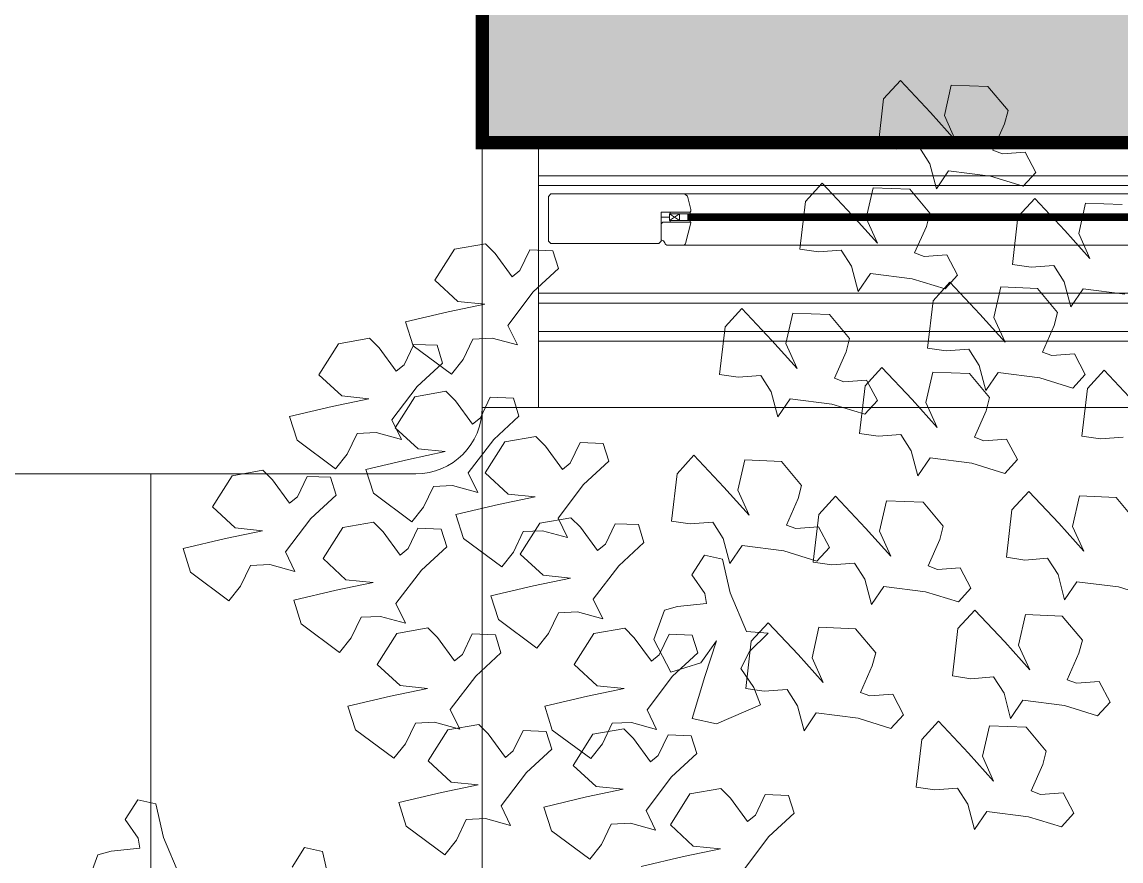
# Model space of a CAD drawing. Header units: metres. Extents: x 8 to 2416, y -346 to 476.
# Drawn here: x 221.734 to 222.397, y -115.885 to -115.378 of the extents above; entities that cross this region are included whole.
import ezdxf

# ---------------------------------------------------------------- set-up
doc = ezdxf.new("R2010")
doc.units = ezdxf.units.M
doc.linetypes.add('0', pattern=[0])
doc.layers.get('0').update_dxf_attribs({"color": 250, "linetype": '0', "lineweight": 20})
for name, color, linetype, lineweight in [('A-DOOR', 35, 'Continuous', 5), ('A-WALL', 250, 'Continuous', 20), ('ARBOLES', 86, 'Continuous', 0), ('baños', 140, 'Continuous', 0), ('cristales', 131, 'Continuous', 0), ('muros bajitos', 252, 'Continuous', 5), ('PLAFON', 253, 'Continuous', 5)]:
    doc.layers.add(name, color=color, linetype=linetype, lineweight=lineweight)
doc.styles.get("Standard").update_dxf_attribs({"font": 'arial.ttf', "height": 0.1875})

# ---------------------------------------------------------------- blocks, each defined once
blk = doc.blocks.new('TREES')
at = {"layer": 'ARBOLES', "color": 252, "true_color": 0x8da178}
for p, q in [((-0.02161, 0.17486), (-0.02471, 0.17078)), ((-0.01485, 0.16891), (-0.02161, 0.17486)), ((-0.01112, 0.1749), (-0.01194, 0.16854)), ((-0.00358, 0.17531), (-0.01112, 0.1749)), ((0.00101, 0.17078), (-0.00358, 0.17531)), ((-0.02471, 0.17078), (-0.02491, 0.16095)), ((0.00054, 0.16802), (0.00101, 0.17078)), ((-0.00918, 0.16367), (-0.01485, 0.16891)), ((-0.01194, 0.16854), (-0.00918, 0.16367)), ((-0.00134, 0.16237), (0.00054, 0.16802)), ((-0.02491, 0.16095), (-0.02107, 0.16073)), ((-0.02107, 0.16073), (-0.01644, 0.16153)), ((-0.01644, 0.16153), (-0.014, 0.1584)), ((0.00066, 0.16182), (-0.00134, 0.16237)), ((0.00528, 0.16262), (0.00066, 0.16182)), ((0.00788, 0.15862), (0.00528, 0.16262)), ((-0.014, 0.1584), (-0.01216, 0.15338)), ((0.00556, 0.15556), (0.00788, 0.15862)), ((-0.01216, 0.15338), (-0.01, 0.1573)), ((-0.01, 0.1573), (-0.00136, 0.15702)), ((-0.00136, 0.15702), (0.00556, 0.15556)), ((0.0262, 0.15372), (0.01866, 0.15331)), ((-0.03565, 0.15233), (-0.03874, 0.14824)), ((-0.02889, 0.14637), (-0.03565, 0.15233)), ((-0.02516, 0.15237), (-0.02598, 0.146)), ((-0.01762, 0.15277), (-0.02516, 0.15237)), ((-0.01303, 0.14824), (-0.01762, 0.15277)), ((0.00817, 0.15327), (0.00508, 0.14919)), ((0.01493, 0.14732), (0.00817, 0.15327)), ((0.01866, 0.15331), (0.01784, 0.14695)), ((0.00508, 0.14919), (0.00487, 0.13936)), ((-0.03874, 0.14824), (-0.03895, 0.13841)), ((-0.01349, 0.14549), (-0.01303, 0.14824)), ((0.02061, 0.14208), (0.01493, 0.14732)), ((0.01784, 0.14695), (0.02061, 0.14208)), ((-0.02321, 0.14113), (-0.02889, 0.14637)), ((-0.02598, 0.146), (-0.02321, 0.14113)), ((-0.01538, 0.13983), (-0.01349, 0.14549)), ((-0.03895, 0.13841), (-0.0351, 0.1382)), ((-0.0351, 0.1382), (-0.03048, 0.139)), ((-0.03048, 0.139), (-0.02803, 0.13587)), ((-0.01338, 0.13928), (-0.01538, 0.13983)), ((-0.00875, 0.14008), (-0.01338, 0.13928)), ((-0.00616, 0.13608), (-0.00875, 0.14008)), ((0.00487, 0.13936), (0.00872, 0.13914)), ((0.00872, 0.13914), (0.01334, 0.13994)), ((0.01334, 0.13994), (0.01579, 0.13681)), ((-0.02803, 0.13587), (-0.0262, 0.13084)), ((-0.00847, 0.13303), (-0.00616, 0.13608)), ((0.01579, 0.13681), (0.01762, 0.13179)), ((0.01762, 0.13179), (0.01978, 0.13571)), ((0.01978, 0.13571), (0.02843, 0.13543)), ((-0.10343, 0.13343), (-0.10965, 0.13172)), ((-0.10127, 0.13165), (-0.10343, 0.13343)), ((-0.0262, 0.13084), (-0.02404, 0.13476)), ((-0.02404, 0.13476), (-0.01539, 0.13448)), ((-0.01539, 0.13448), (-0.00847, 0.13303)), ((-0.00759, 0.13449), (-0.01069, 0.1304)), ((-0.00083, 0.12853), (-0.00759, 0.13449)), ((0.0029, 0.13452), (0.00207, 0.12816)), ((0.01044, 0.13493), (0.0029, 0.13452)), ((0.01502, 0.1304), (0.01044, 0.13493)), ((-0.10965, 0.13172), (-0.11306, 0.12498)), ((-0.09732, 0.12719), (-0.10127, 0.13165)), ((-0.09422, 0.13305), (-0.09584, 0.12864)), ((-0.08946, 0.1333), (-0.09422, 0.13305)), ((-0.08797, 0.12976), (-0.08946, 0.1333)), ((-0.0927, 0.1245), (-0.08797, 0.12976)), ((-0.01069, 0.1304), (-0.01089, 0.12057)), ((0.01456, 0.12764), (0.01502, 0.1304)), ((-0.09584, 0.12864), (-0.09732, 0.12719)), ((0.00484, 0.12329), (-0.00083, 0.12853)), ((0.00207, 0.12816), (0.00484, 0.12329)), ((0.01267, 0.12199), (0.01456, 0.12764)), ((-0.11306, 0.12498), (-0.10796, 0.12109)), ((-0.09726, 0.11716), (-0.0927, 0.1245)), ((-0.04966, 0.12511), (-0.05276, 0.12102)), ((-0.0429, 0.11916), (-0.04966, 0.12511)), ((-0.03917, 0.12515), (-0.04, 0.11878)), ((-0.03163, 0.12556), (-0.03917, 0.12515)), ((-0.02704, 0.12103), (-0.03163, 0.12556)), ((0.0193, 0.12224), (0.01467, 0.12144)), ((0.02189, 0.11824), (0.0193, 0.12224)), ((-0.10236, 0.12105), (-0.10974, 0.11876)), ((-0.10796, 0.12109), (-0.10236, 0.12105)), ((-0.05276, 0.12102), (-0.05296, 0.11119)), ((-0.02751, 0.11827), (-0.02704, 0.12103)), ((-0.01089, 0.12057), (-0.00705, 0.12035)), ((-0.00705, 0.12035), (-0.00242, 0.12116)), ((-0.00242, 0.12116), (0.00002, 0.11803)), ((0.01467, 0.12144), (0.01267, 0.12199)), ((-0.10974, 0.11876), (-0.11827, 0.11588)), ((-0.03723, 0.11392), (-0.0429, 0.11916)), ((-0.04, 0.11878), (-0.03723, 0.11392)), ((-0.0294, 0.11262), (-0.02751, 0.11827)), ((0.00002, 0.11803), (0.00185, 0.113)), ((0.01958, 0.11519), (0.02189, 0.11824)), ((0.02569, 0.11947), (0.02259, 0.11538)), ((0.03245, 0.11351), (0.02569, 0.11947)), ((-0.11827, 0.11588), (-0.11628, 0.11116)), ((-0.09494, 0.11332), (-0.09726, 0.11716)), ((-0.01986, 0.11572), (-0.02296, 0.11163)), ((-0.0131, 0.10977), (-0.01986, 0.11572)), ((-0.00937, 0.11576), (-0.01019, 0.10939)), ((-0.00183, 0.11616), (-0.00937, 0.11576)), ((0.00276, 0.11163), (-0.00183, 0.11616)), ((0.00185, 0.113), (0.00402, 0.11692)), ((0.00402, 0.11692), (0.01266, 0.11664)), ((0.01266, 0.11664), (0.01958, 0.11519)), ((0.02259, 0.11538), (0.02239, 0.10555)), ((-0.10577, 0.10929), (-0.10414, 0.11369)), ((-0.10414, 0.11369), (-0.10021, 0.11425)), ((-0.10021, 0.11425), (-0.09494, 0.11332)), ((-0.12535, 0.11184), (-0.13157, 0.11013)), ((-0.12319, 0.11006), (-0.12535, 0.11184)), ((-0.11614, 0.11146), (-0.11776, 0.10705)), ((-0.11628, 0.11116), (-0.10787, 0.10607)), ((-0.11138, 0.11171), (-0.11614, 0.11146)), ((-0.10989, 0.10817), (-0.11138, 0.11171)), ((-0.05296, 0.11119), (-0.04912, 0.11098)), ((-0.04912, 0.11098), (-0.04449, 0.11178)), ((-0.04449, 0.11178), (-0.04205, 0.10865)), ((-0.0274, 0.11207), (-0.0294, 0.11262)), ((-0.02277, 0.11287), (-0.0274, 0.11207)), ((-0.02296, 0.11163), (-0.02316, 0.1018)), ((-0.02017, 0.10887), (-0.02277, 0.11287)), ((0.00229, 0.10888), (0.00276, 0.11163)), ((-0.13157, 0.11013), (-0.13498, 0.10339)), ((-0.11924, 0.1056), (-0.12319, 0.11006)), ((-0.10787, 0.10607), (-0.10577, 0.10929)), ((-0.04205, 0.10865), (-0.04022, 0.10362)), ((-0.02249, 0.10581), (-0.02017, 0.10887)), ((-0.00743, 0.10452), (-0.0131, 0.10977)), ((-0.01019, 0.10939), (-0.00743, 0.10452)), ((0.00041, 0.10322), (0.00229, 0.10888)), ((-0.11776, 0.10705), (-0.11924, 0.1056)), ((-0.11462, 0.10291), (-0.10989, 0.10817)), ((-0.04022, 0.10362), (-0.03805, 0.10755)), ((-0.03805, 0.10755), (-0.02941, 0.10727)), ((-0.02941, 0.10727), (-0.02249, 0.10581)), ((0.02239, 0.10555), (0.02623, 0.10534)), ((0.02623, 0.10534), (0.03086, 0.10614)), ((-0.13498, 0.10339), (-0.12988, 0.0995)), ((-0.11918, 0.09557), (-0.11462, 0.10291)), ((-0.10869, 0.10246), (-0.11491, 0.10075)), ((-0.10654, 0.10068), (-0.10869, 0.10246)), ((-0.09949, 0.10209), (-0.10111, 0.09768)), ((-0.09473, 0.10233), (-0.09949, 0.10209)), ((-0.09324, 0.0988), (-0.09473, 0.10233)), ((-0.02316, 0.1018), (-0.01932, 0.10159)), ((-0.01932, 0.10159), (-0.01469, 0.10239)), ((-0.01469, 0.10239), (-0.01225, 0.09926)), ((0.0024, 0.10267), (0.00041, 0.10322)), ((0.00703, 0.10347), (0.0024, 0.10267)), ((0.00963, 0.09947), (0.00703, 0.10347)), ((-0.12428, 0.09946), (-0.13166, 0.09717)), ((-0.12988, 0.0995), (-0.12428, 0.09946)), ((-0.11491, 0.10075), (-0.11833, 0.09402)), ((-0.10259, 0.09622), (-0.10654, 0.10068)), ((0.00731, 0.09642), (0.00963, 0.09947)), ((-0.10111, 0.09768), (-0.10259, 0.09622)), ((-0.09796, 0.09354), (-0.09324, 0.0988)), ((-0.01225, 0.09926), (-0.01041, 0.09423)), ((-0.01041, 0.09423), (-0.00825, 0.09816)), ((-0.00825, 0.09816), (0.00039, 0.09787)), ((0.00039, 0.09787), (0.00731, 0.09642)), ((-0.13166, 0.09717), (-0.14019, 0.09429)), ((-0.11686, 0.09173), (-0.11918, 0.09557)), ((-0.08941, 0.09494), (-0.09563, 0.09324)), ((-0.08726, 0.09316), (-0.08941, 0.09494)), ((-0.14019, 0.09429), (-0.1382, 0.08957)), ((-0.12606, 0.0921), (-0.12213, 0.09266)), ((-0.12213, 0.09266), (-0.11686, 0.09173)), ((-0.11833, 0.09402), (-0.11323, 0.09013)), ((-0.10253, 0.08619), (-0.09796, 0.09354)), ((-0.09563, 0.09324), (-0.09905, 0.0865)), ((-0.0833, 0.0887), (-0.08726, 0.09316)), ((-0.08021, 0.09457), (-0.08183, 0.09016)), ((-0.07545, 0.09481), (-0.08021, 0.09457)), ((-0.07396, 0.09128), (-0.07545, 0.09481)), ((-0.05666, 0.09413), (-0.05976, 0.09004)), ((-0.0499, 0.08818), (-0.05666, 0.09413)), ((-0.04617, 0.09417), (-0.04699, 0.0878)), ((-0.03863, 0.09457), (-0.04617, 0.09417)), ((-0.03404, 0.09004), (-0.03863, 0.09457)), ((0.01256, 0.09318), (0.00946, 0.08909)), ((0.01932, 0.08723), (0.01256, 0.09318)), ((0.02305, 0.09322), (0.02222, 0.08685)), ((0.03059, 0.09363), (0.02305, 0.09322)), ((0.03517, 0.08909), (0.03059, 0.09363)), ((-0.12768, 0.0877), (-0.12606, 0.0921)), ((-0.07868, 0.08602), (-0.07396, 0.09128)), ((-0.1382, 0.08957), (-0.12979, 0.08448)), ((-0.10763, 0.09009), (-0.11501, 0.08779)), ((-0.11323, 0.09013), (-0.10763, 0.09009)), ((-0.08183, 0.09016), (-0.0833, 0.0887)), ((-0.05976, 0.09004), (-0.05996, 0.08021)), ((-0.04423, 0.08293), (-0.0499, 0.08818)), ((-0.03451, 0.08729), (-0.03404, 0.09004)), ((-0.02688, 0.08848), (-0.02998, 0.0844)), ((-0.02012, 0.08253), (-0.02688, 0.08848)), ((-0.01639, 0.08852), (-0.01721, 0.08216)), ((-0.00885, 0.08893), (-0.01639, 0.08852)), ((-0.00426, 0.0844), (-0.00885, 0.08893)), ((0.00946, 0.08909), (0.00926, 0.07926)), ((-0.12979, 0.08448), (-0.12768, 0.0877)), ((-0.11501, 0.08779), (-0.12354, 0.08492)), ((-0.10021, 0.08235), (-0.10253, 0.08619)), ((-0.09905, 0.0865), (-0.09394, 0.08261)), ((-0.08324, 0.07867), (-0.07868, 0.08602)), ((-0.04699, 0.0878), (-0.04423, 0.08293)), ((-0.03639, 0.08163), (-0.03451, 0.08729)), ((0.02499, 0.08198), (0.01932, 0.08723)), ((0.02222, 0.08685), (0.02499, 0.08198)), ((-0.12354, 0.08492), (-0.12155, 0.08019)), ((-0.02998, 0.0844), (-0.03018, 0.07457)), ((-0.00472, 0.08164), (-0.00426, 0.0844)), ((-0.14461, 0.08275), (-0.15083, 0.08104)), ((-0.14246, 0.08097), (-0.14461, 0.08275)), ((-0.13541, 0.08237), (-0.13703, 0.07796)), ((-0.13065, 0.08262), (-0.13541, 0.08237)), ((-0.12916, 0.07909), (-0.13065, 0.08262)), ((-0.11103, 0.07832), (-0.10941, 0.08273)), ((-0.10941, 0.08273), (-0.10548, 0.08328)), ((-0.10548, 0.08328), (-0.10021, 0.08235)), ((-0.08835, 0.08257), (-0.09572, 0.08028)), ((-0.09394, 0.08261), (-0.08835, 0.08257)), ((-0.0344, 0.08108), (-0.03639, 0.08163)), ((-0.02977, 0.08188), (-0.0344, 0.08108)), ((-0.02717, 0.07788), (-0.02977, 0.08188)), ((-0.01445, 0.07729), (-0.02012, 0.08253)), ((-0.01721, 0.08216), (-0.01445, 0.07729)), ((-0.00661, 0.07599), (-0.00472, 0.08164)), ((-0.15083, 0.08104), (-0.15425, 0.07431)), ((-0.13851, 0.07651), (-0.14246, 0.08097)), ((-0.12155, 0.08019), (-0.11314, 0.0751)), ((-0.09572, 0.08028), (-0.10426, 0.0774)), ((-0.05996, 0.08021), (-0.05612, 0.08)), ((-0.05612, 0.08), (-0.05149, 0.0808)), ((-0.05149, 0.0808), (-0.04905, 0.07767)), ((0.00926, 0.07926), (0.0131, 0.07905)), ((0.0131, 0.07905), (0.01773, 0.07985)), ((0.01773, 0.07985), (0.02017, 0.07672)), ((-0.13703, 0.07796), (-0.13851, 0.07651)), ((-0.13388, 0.07382), (-0.12916, 0.07909)), ((-0.11314, 0.0751), (-0.11103, 0.07832)), ((-0.10426, 0.0774), (-0.10227, 0.07267)), ((-0.08688, 0.07727), (-0.0903, 0.07054)), ((-0.08066, 0.07898), (-0.08688, 0.07727)), ((-0.08093, 0.07484), (-0.08324, 0.07867)), ((-0.07851, 0.0772), (-0.08066, 0.07898)), ((-0.07456, 0.07274), (-0.07851, 0.0772)), ((-0.07146, 0.0786), (-0.07308, 0.07419)), ((-0.0667, 0.07885), (-0.07146, 0.0786)), ((-0.06521, 0.07532), (-0.0667, 0.07885)), ((-0.04905, 0.07767), (-0.04722, 0.07264)), ((-0.02949, 0.07483), (-0.02717, 0.07788)), ((-0.09175, 0.0708), (-0.09013, 0.07521)), ((-0.09013, 0.07521), (-0.0862, 0.07576)), ((-0.0862, 0.07576), (-0.08093, 0.07484)), ((-0.06993, 0.07005), (-0.06521, 0.07532)), ((-0.04722, 0.07264), (-0.04505, 0.07657)), ((-0.04505, 0.07657), (-0.03641, 0.07628)), ((-0.03641, 0.07628), (-0.02949, 0.07483)), ((-0.02634, 0.07435), (-0.02171, 0.07515)), ((-0.02171, 0.07515), (-0.01926, 0.07202)), ((-0.00461, 0.07544), (-0.00661, 0.07599)), ((0.00002, 0.07624), (-0.00461, 0.07544)), ((0.00261, 0.07224), (0.00002, 0.07624)), ((0.02017, 0.07672), (0.022, 0.07169)), ((0.022, 0.07169), (0.02417, 0.07562)), ((0.02417, 0.07562), (0.03281, 0.07534)), ((0.03281, 0.07534), (0.03973, 0.07388)), ((-0.15425, 0.07431), (-0.14915, 0.07041)), ((-0.13844, 0.06648), (-0.13388, 0.07382)), ((-0.12718, 0.07257), (-0.1306, 0.06584)), ((-0.12096, 0.07428), (-0.12718, 0.07257)), ((-0.11881, 0.0725), (-0.12096, 0.07428)), ((-0.11486, 0.06804), (-0.11881, 0.0725)), ((-0.11176, 0.0739), (-0.11338, 0.0695)), ((-0.107, 0.07415), (-0.11176, 0.0739)), ((-0.10551, 0.07062), (-0.107, 0.07415)), ((-0.10227, 0.07267), (-0.09385, 0.06758)), ((-0.07308, 0.07419), (-0.07456, 0.07274)), ((-0.0526, 0.07388), (-0.05477, 0.06963)), ((-0.0488, 0.0734), (-0.0526, 0.07388)), ((-0.0466, 0.06668), (-0.0488, 0.0734)), ((-0.03018, 0.07457), (-0.02634, 0.07435)), ((-0.14355, 0.07037), (-0.15093, 0.06808)), ((-0.14915, 0.07041), (-0.14355, 0.07037)), ((-0.11023, 0.06535), (-0.10551, 0.07062)), ((-0.09385, 0.06758), (-0.09175, 0.0708)), ((-0.0903, 0.07054), (-0.0852, 0.06664)), ((-0.01926, 0.07202), (-0.01743, 0.06699)), ((-0.01743, 0.06699), (-0.01527, 0.07092)), ((-0.01527, 0.07092), (-0.00663, 0.07064)), ((-0.00663, 0.07064), (0.00029, 0.06918)), ((0.00029, 0.06918), (0.00261, 0.07224)), ((-0.15093, 0.06808), (-0.15946, 0.0652)), ((-0.11338, 0.0695), (-0.11486, 0.06804)), ((-0.07449, 0.06271), (-0.06993, 0.07005)), ((-0.05477, 0.06963), (-0.05176, 0.06602)), ((0.00379, 0.06784), (0.00069, 0.06375)), ((0.01055, 0.06189), (0.00379, 0.06784)), ((0.01428, 0.06788), (0.01346, 0.06151)), ((0.02182, 0.06829), (0.01428, 0.06788)), ((0.02641, 0.06375), (0.02182, 0.06829)), ((-0.13613, 0.06264), (-0.13844, 0.06648)), ((-0.1306, 0.06584), (-0.1255, 0.06194)), ((-0.0796, 0.0666), (-0.08697, 0.06431)), ((-0.0852, 0.06664), (-0.0796, 0.0666)), ((-0.05176, 0.06602), (-0.05124, 0.06402)), ((-0.04252, 0.05906), (-0.0466, 0.06668)), ((-0.15946, 0.0652), (-0.15747, 0.06048)), ((-0.14533, 0.06302), (-0.1414, 0.06357)), ((-0.1414, 0.06357), (-0.13613, 0.06264)), ((-0.1148, 0.05801), (-0.11023, 0.06535)), ((-0.08697, 0.06431), (-0.09551, 0.06143)), ((-0.05124, 0.06402), (-0.05708, 0.06282)), ((0.00069, 0.06375), (0.00049, 0.05392)), ((0.02594, 0.061), (0.02641, 0.06375)), ((-0.14695, 0.05861), (-0.14533, 0.06302)), ((-0.1199, 0.0619), (-0.12728, 0.05961)), ((-0.1255, 0.06194), (-0.1199, 0.0619)), ((-0.09551, 0.06143), (-0.09352, 0.05671)), ((-0.07218, 0.05887), (-0.07449, 0.06271)), ((-0.0597, 0.06185), (-0.06133, 0.05561)), ((-0.05708, 0.06282), (-0.0597, 0.06185)), ((-0.03826, 0.06127), (-0.04136, 0.05718)), ((-0.0315, 0.05532), (-0.03826, 0.06127)), ((-0.02777, 0.06131), (-0.02859, 0.05494)), ((-0.02023, 0.06172), (-0.02777, 0.06131)), ((-0.01564, 0.05718), (-0.02023, 0.06172)), ((0.01622, 0.05665), (0.01055, 0.06189)), ((0.01346, 0.06151), (0.01622, 0.05665)), ((-0.15747, 0.06048), (-0.14906, 0.05539)), ((-0.12728, 0.05961), (-0.13581, 0.05674)), ((-0.083, 0.05484), (-0.08138, 0.05925)), ((-0.08138, 0.05925), (-0.07745, 0.0598)), ((-0.07745, 0.0598), (-0.07218, 0.05887)), ((-0.03804, 0.05914), (-0.04252, 0.05906)), ((-0.04148, 0.05504), (-0.03804, 0.05914)), ((0.02406, 0.05535), (0.02594, 0.061)), ((-0.14906, 0.05539), (-0.14695, 0.05861)), ((-0.13581, 0.05674), (-0.13382, 0.05201)), ((-0.11248, 0.05417), (-0.1148, 0.05801)), ((-0.09352, 0.05671), (-0.08511, 0.05162)), ((-0.06751, 0.05739), (-0.07373, 0.05568)), ((-0.06536, 0.05561), (-0.06751, 0.05739)), ((-0.05831, 0.05701), (-0.05993, 0.0526)), ((-0.05355, 0.05726), (-0.05831, 0.05701)), ((-0.05206, 0.05373), (-0.05355, 0.05726)), ((-0.05128, 0.05175), (-0.04845, 0.05658)), ((-0.04845, 0.05658), (-0.05015, 0.04905)), ((-0.04136, 0.05718), (-0.04156, 0.04735)), ((-0.01611, 0.05443), (-0.01564, 0.05718)), ((-0.1233, 0.05014), (-0.12168, 0.05455)), ((-0.12168, 0.05455), (-0.11775, 0.0551)), ((-0.11775, 0.0551), (-0.11248, 0.05417)), ((-0.08511, 0.05162), (-0.083, 0.05484)), ((-0.07373, 0.05568), (-0.07715, 0.04895)), ((-0.0614, 0.05115), (-0.06536, 0.05561)), ((-0.06133, 0.05561), (-0.0572, 0.04928)), ((-0.04297, 0.05136), (-0.04148, 0.05504)), ((-0.02583, 0.05007), (-0.0315, 0.05532)), ((-0.02859, 0.05494), (-0.02583, 0.05007)), ((-0.01799, 0.04878), (-0.01611, 0.05443)), ((0.00433, 0.05371), (0.00896, 0.05451)), ((0.00896, 0.05451), (0.0114, 0.05138)), ((0.02605, 0.0548), (0.02406, 0.05535)), ((0.03068, 0.0556), (0.02605, 0.0548)), ((0.03328, 0.0516), (0.03068, 0.0556)), ((-0.13382, 0.05201), (-0.12541, 0.04692)), ((-0.10781, 0.05364), (-0.11403, 0.05193)), ((-0.10566, 0.05186), (-0.10781, 0.05364)), ((-0.09861, 0.05326), (-0.10023, 0.04885)), ((-0.09385, 0.05351), (-0.09861, 0.05326)), ((-0.09236, 0.04998), (-0.09385, 0.05351)), ((-0.05993, 0.0526), (-0.0614, 0.05115)), ((-0.05678, 0.04846), (-0.05206, 0.05373)), ((0.00049, 0.05392), (0.00433, 0.05371)), ((-0.12541, 0.04692), (-0.1233, 0.05014)), ((-0.11403, 0.05193), (-0.11745, 0.0452)), ((-0.1017, 0.0474), (-0.10566, 0.05186)), ((-0.09708, 0.04471), (-0.09236, 0.04998)), ((-0.0572, 0.04928), (-0.05128, 0.05175)), ((-0.03996, 0.04775), (-0.04297, 0.05136)), ((0.0114, 0.05138), (0.01324, 0.04635)), ((0.01324, 0.04635), (0.0154, 0.05028)), ((0.0154, 0.05028), (0.02404, 0.05)), ((0.02404, 0.05), (0.03096, 0.04854)), ((0.03096, 0.04854), (0.03328, 0.0516)), ((-0.10023, 0.04885), (-0.1017, 0.0474)), ((-0.07715, 0.04895), (-0.07204, 0.04505)), ((-0.06134, 0.04112), (-0.05678, 0.04846)), ((-0.05015, 0.04905), (-0.05193, 0.04022)), ((-0.03822, 0.04432), (-0.03996, 0.04775)), ((-0.03772, 0.04714), (-0.03309, 0.04794)), ((-0.03309, 0.04794), (-0.03065, 0.04481)), ((-0.016, 0.04822), (-0.01799, 0.04878)), ((-0.01137, 0.04902), (-0.016, 0.04822)), ((-0.00877, 0.04502), (-0.01137, 0.04902)), ((-0.11745, 0.0452), (-0.11235, 0.0413)), ((-0.04156, 0.04735), (-0.03772, 0.04714)), ((-0.10164, 0.03737), (-0.09708, 0.04471)), ((-0.06645, 0.04501), (-0.07382, 0.04272)), ((-0.07204, 0.04505), (-0.06645, 0.04501)), ((-0.04684, 0.03958), (-0.03822, 0.04432)), ((-0.03065, 0.04481), (-0.02881, 0.03978)), ((-0.02881, 0.03978), (-0.02665, 0.04371)), ((-0.02665, 0.04371), (-0.01801, 0.04343)), ((-0.01801, 0.04343), (-0.01109, 0.04197)), ((-0.01109, 0.04197), (-0.00877, 0.04502)), ((-0.00146, 0.04438), (-0.00456, 0.04029)), ((0.0053, 0.03842), (-0.00146, 0.04438)), ((0.00903, 0.04442), (0.00821, 0.03805)), ((0.01657, 0.04482), (0.00903, 0.04442)), ((0.02116, 0.04029), (0.01657, 0.04482)), ((-0.10675, 0.04126), (-0.11412, 0.03897)), ((-0.11235, 0.0413), (-0.10675, 0.04126)), ((-0.07382, 0.04272), (-0.08236, 0.03984)), ((-0.05903, 0.03728), (-0.06134, 0.04112)), ((-0.11412, 0.03897), (-0.12266, 0.03609)), ((-0.08236, 0.03984), (-0.08037, 0.03512)), ((-0.05193, 0.04022), (-0.04684, 0.03958)), ((-0.00456, 0.04029), (-0.00476, 0.03046)), ((0.01097, 0.03318), (0.0053, 0.03842)), ((0.02069, 0.03754), (0.02116, 0.04029)), ((-0.09933, 0.03353), (-0.10164, 0.03737)), ((-0.06576, 0.03674), (-0.07198, 0.03504)), ((-0.06985, 0.03325), (-0.06823, 0.03766)), ((-0.06823, 0.03766), (-0.0643, 0.03821)), ((-0.06361, 0.03497), (-0.06576, 0.03674)), ((-0.0643, 0.03821), (-0.05903, 0.03728)), ((-0.05656, 0.03637), (-0.05818, 0.03196)), ((-0.0518, 0.03662), (-0.05656, 0.03637)), ((-0.05031, 0.03308), (-0.0518, 0.03662)), ((0.00821, 0.03805), (0.01097, 0.03318)), ((0.01881, 0.03188), (0.02069, 0.03754)), ((-0.12266, 0.03609), (-0.12067, 0.03137)), ((-0.11015, 0.0295), (-0.10853, 0.03391)), ((-0.10853, 0.03391), (-0.1046, 0.03446)), ((-0.1046, 0.03446), (-0.09933, 0.03353)), ((-0.09554, 0.03487), (-0.10176, 0.03316)), ((-0.09339, 0.03309), (-0.09554, 0.03487)), ((-0.08634, 0.03449), (-0.08796, 0.03009)), ((-0.08158, 0.03474), (-0.08634, 0.03449)), ((-0.08009, 0.03121), (-0.08158, 0.03474)), ((-0.08037, 0.03512), (-0.07195, 0.03003)), ((-0.07198, 0.03504), (-0.0754, 0.0283)), ((-0.05965, 0.03051), (-0.06361, 0.03497)), ((-0.10176, 0.03316), (-0.10518, 0.02643)), ((-0.08944, 0.02863), (-0.09339, 0.03309)), ((-0.07195, 0.03003), (-0.06985, 0.03325)), ((-0.05818, 0.03196), (-0.05965, 0.03051)), ((-0.05503, 0.02782), (-0.05031, 0.03308)), ((0.02081, 0.03133), (0.01881, 0.03188)), ((0.02543, 0.03213), (0.02081, 0.03133)), ((0.02803, 0.02813), (0.02543, 0.03213)), ((-0.12067, 0.03137), (-0.11226, 0.02628)), ((-0.11226, 0.02628), (-0.11015, 0.0295)), ((-0.08796, 0.03009), (-0.08944, 0.02863)), ((-0.08481, 0.02594), (-0.08009, 0.03121)), ((-0.00476, 0.03046), (-0.00092, 0.03025)), ((-0.00092, 0.03025), (0.00371, 0.03105)), ((0.00371, 0.03105), (0.00615, 0.02792)), ((-0.0754, 0.0283), (-0.07029, 0.02441)), ((-0.05959, 0.02047), (-0.05503, 0.02782)), ((0.00615, 0.02792), (0.00799, 0.02289)), ((0.02571, 0.02508), (0.02803, 0.02813)), ((-0.10518, 0.02643), (-0.10008, 0.02253)), ((-0.08938, 0.0186), (-0.08481, 0.02594)), ((-0.04473, 0.0264), (-0.05095, 0.0247)), ((-0.04257, 0.02462), (-0.04473, 0.0264)), ((-0.03552, 0.02603), (-0.03714, 0.02162)), ((-0.03076, 0.02627), (-0.03552, 0.02603)), ((-0.02927, 0.02274), (-0.03076, 0.02627)), ((0.00799, 0.02289), (0.01015, 0.02681)), ((0.01015, 0.02681), (0.01879, 0.02653)), ((0.01879, 0.02653), (0.02571, 0.02508)), ((-0.0647, 0.02437), (-0.07207, 0.02208)), ((-0.07029, 0.02441), (-0.0647, 0.02437)), ((-0.05095, 0.0247), (-0.05436, 0.01796)), ((-0.03862, 0.02016), (-0.04257, 0.02462)), ((-0.03399, 0.01748), (-0.02927, 0.02274)), ((-0.09448, 0.0225), (-0.10186, 0.0202)), ((-0.10008, 0.02253), (-0.09448, 0.0225)), ((-0.07207, 0.02208), (-0.08061, 0.0192)), ((-0.05728, 0.01664), (-0.05959, 0.02047)), ((-0.03714, 0.02162), (-0.03862, 0.02016)), ((-0.10186, 0.0202), (-0.11039, 0.01733)), ((-0.08706, 0.01476), (-0.08938, 0.0186)), ((-0.08061, 0.0192), (-0.07862, 0.01447)), ((-0.11039, 0.01733), (-0.1084, 0.0126)), ((-0.0681, 0.01261), (-0.06648, 0.01701)), ((-0.06648, 0.01701), (-0.06255, 0.01757)), ((-0.06255, 0.01757), (-0.05728, 0.01664)), ((-0.05436, 0.01796), (-0.04926, 0.01407)), ((-0.03856, 0.01013), (-0.03399, 0.01748)), ((-0.09788, 0.01073), (-0.09626, 0.01514)), ((-0.09626, 0.01514), (-0.09233, 0.01569)), ((-0.09233, 0.01569), (-0.08706, 0.01476)), ((-0.07862, 0.01447), (-0.07021, 0.00938)), ((-0.04366, 0.01403), (-0.05104, 0.01174)), ((-0.04926, 0.01407), (-0.04366, 0.01403)), ((-0.16389, 0.01286), (-0.16606, 0.00861)), ((-0.16009, 0.01238), (-0.16389, 0.01286)), ((-0.15789, 0.00566), (-0.16009, 0.01238)), ((-0.1084, 0.0126), (-0.09999, 0.00751)), ((-0.07021, 0.00938), (-0.0681, 0.01261)), ((-0.05104, 0.01174), (-0.05957, 0.00886)), ((-0.09999, 0.00751), (-0.09788, 0.01073)), ((-0.16606, 0.00861), (-0.16305, 0.005)), ((-0.16305, 0.005), (-0.16253, 0.003)), ((-0.15381, -0.00196), (-0.15789, 0.00566)), ((-0.12884, 0.00629), (-0.13101, 0.00204)), ((-0.12504, 0.00581), (-0.12884, 0.00629)), ((-0.12284, -0.00091), (-0.12504, 0.00581)), ((-0.16253, 0.003), (-0.16837, 0.0018)), ((-0.17098, 0.00083), (-0.17261, -0.00541)), ((-0.16837, 0.0018), (-0.17098, 0.00083))]:
    blk.add_line(p, q, dxfattribs=at)
blk = doc.blocks.new('PL BASE 2N NASAS 09')
at = {"layer": 'A-DOOR'}
for p, q in [((172.04755, -25.01173), (173.94755, -25.01173)), ((172.08155, -25.17173), (172.08155, -25.01173)), ((172.08155, -25.03173), (173.91355, -25.03173)), ((172.08755, -25.04423), (172.08905, -25.04273)), ((172.08755, -25.07123), (172.08755, -25.04423)), ((172.08905, -25.04273), (172.16968, -25.04273)), ((172.16968, -25.04273), (172.17154, -25.04418)), ((172.16968, -25.04273), (172.94941, -25.04273)), ((172.17154, -25.04418), (172.17355, -25.05223)), ((172.17355, -25.05323), (172.17305, -25.05373)), ((172.17355, -25.05223), (172.17355, -25.05323)), ((172.17305, -25.05373), (172.15555, -25.05373)), ((172.15555, -25.05373), (172.15555, -25.07123)), ((172.15555, -25.05673), (172.16055, -25.05673)), ((172.15555, -25.05673), (172.16055, -25.05673)), ((172.16055, -25.05473), (172.16655, -25.05873)), ((172.16055, -25.05873), (172.16655, -25.05473)), ((172.08905, -25.07273), (172.08755, -25.07123)), ((172.15405, -25.07273), (172.08905, -25.07273)), ((172.15555, -25.07123), (172.15405, -25.07273)), ((172.95031, -25.07373), (172.16878, -25.07373)), ((172.08155, -25.13173), (173.91355, -25.13173)), ((172.04755, -25.17173), (173.94755, -25.17173))]:
    blk.add_line(p, q, dxfattribs=at)
at = {"layer": 'A-DOOR', "color": 8}
for p, q in [((172.08155, -25.03773), (173.91355, -25.03773)), ((172.96355, -25.10273), (172.08155, -25.10273)), ((172.96355, -25.10873), (172.08155, -25.10873)), ((172.08155, -25.12573), (173.91355, -25.12573))]:
    blk.add_line(p, q, dxfattribs=at)
at = {"layer": 'A-DOOR'}
for points in [[(172.15555, -25.05673), (172.16055, -25.05673), (172.16055, -25.05673), (172.15555, -25.05673)], [(172.16055, -25.05473), (172.16655, -25.05473), (172.16655, -25.05873), (172.16055, -25.05873)], [(172.16055, -25.05473), (172.95855, -25.05473), (172.95855, -25.05873), (172.16055, -25.05873)], [(172.17305, -25.05373), (172.16105, -25.05373), (172.16105, -25.05473), (172.17305, -25.05473)], [(172.17305, -25.05873), (172.16105, -25.05873), (172.16105, -25.05973), (172.17305, -25.05973)], [(172.16655, -25.05473), (172.17155, -25.05473), (172.17155, -25.05873), (172.16655, -25.05873)]]:
    blk.add_lwpolyline(points, close=True, dxfattribs=at)
blk.add_lwpolyline([(172.15769, -25.07223, 0.341999), (172.15576, -25.07073), (172.15555, -25.07039), (172.15555, -25.06073), (172.15655, -25.05973), (172.17355, -25.05973), (172.17355, -25.06023), (172.17023, -25.07262, -0.339454), (172.16878, -25.07373), (172.15963, -25.07373, -0.341999)], format="xyb", close=True, dxfattribs=at)
at = {"layer": 'A-DOOR', "color": 7}
blk.add_lwpolyline([(172.16055, -25.05873), (172.95855, -25.05873), (172.95855, -25.05473), (172.16055, -25.05473)], close=True, dxfattribs=at)
at = {"layer": 'A-WALL'}
for p, q in [((172.04755, -22.66081), (172.04755, -25.17173)), ((172.00755, -25.21173), (171.01255, -25.21173))]:
    blk.add_line(p, q, dxfattribs=at)
blk.add_arc((172.00755, -25.17173), 0.04, 270, 0, dxfattribs=at)
at = {"layer": 'cristales', "const_width": 0.004}
blk.add_lwpolyline([(172.17155, -25.05673), (172.94755, -25.05673)], dxfattribs=at)
at = {"layer": 'muros bajitos'}
for p, q in [((172.04755, -25.17173), (172.04755, -25.57173)), ((171.84755, -25.21173), (171.84755, -25.77173))]:
    blk.add_line(p, q, dxfattribs=at)
at = {"layer": 'baños', "linetype": 'Continuous', "flags": 8}
for tag, p in [('MODELNUMBER', (167.1329, -5.63062, 0)), ('TRADENAME', (167.1329, -5.63066, 0)), ('PRODUCT', (167.1329, -5.6307, 0)), ('MATERIAL', (167.1329, -5.63074, 0)), ('MODELNUMBER', (168.30765, -5.63062, 0)), ('TRADENAME', (168.30765, -5.63066, 0)), ('PRODUCT', (168.30765, -5.6307, 0)), ('MATERIAL', (168.30765, -5.63074, 0))]:
    blk.add_attdef(tag, p, '', height=0.0000254, rotation=180.00008, dxfattribs=at)
blk = doc.blocks.new('PL MUEBLES 2N NASAS 09')
blk.add_blockref('PL BASE 2N NASAS 09', (49.91428, 62.71701))
at = {"layer": 'ARBOLES', "xscale": 2.935254890295517, "yscale": 2.935254890295517, "zscale": 2.935254890295517, "rotation": 354.6252016265699}
blk.add_blockref('TREES', (222.22932, 37.22578), dxfattribs=at)

msp = doc.modelspace()

# ---------------------------------------------------------------- hatches: boundary and pattern name
at = {"layer": 'PLAFON', "transparency": 33554477}
h = msp.add_hatch(color=256, dxfattribs=at)
h.dxf.hatch_style = 1
edge = h.paths.add_edge_path()
edge.add_arc((221.91182, -112.05071), 0.05, 90, 180)
edge.add_line((221.86182, -112.05071), (221.86182, -113.09981))
edge.add_line((221.86182, -113.09981), (222.01182, -113.09981))
edge.add_line((222.01182, -113.09981), (222.01182, -115.45074))
edge.add_line((222.01182, -115.45074), (223.91182, -115.45074))
edge.add_line((223.91182, -115.45074), (223.913, -112.05903))
edge.add_arc((223.85419, -112.05903), 0.05881, 360, 442.53651)
edge.add_line((223.86182, -112.00071), (221.91182, -112.00071))

# ---------------------------------------------------------------- linework, layer by layer
at = {"layer": 'PLAFON', "const_width": 0.008}
msp.add_lwpolyline([(221.91182, -112.00071, 0.414214), (221.86182, -112.05071), (221.86182, -113.09981), (222.01182, -113.09981), (222.01182, -115.45074), (223.91182, -115.45074), (223.913, -112.05903, 0.376555), (223.86182, -112.00071), (221.91182, -112.00071)], format="xyb", dxfattribs=at)

# ---------------------------------------------------------------- block references
msp.add_blockref('PL MUEBLES 2N NASAS 09', (0.05, -153.15602))

doc.saveas('drawing.dxf')
